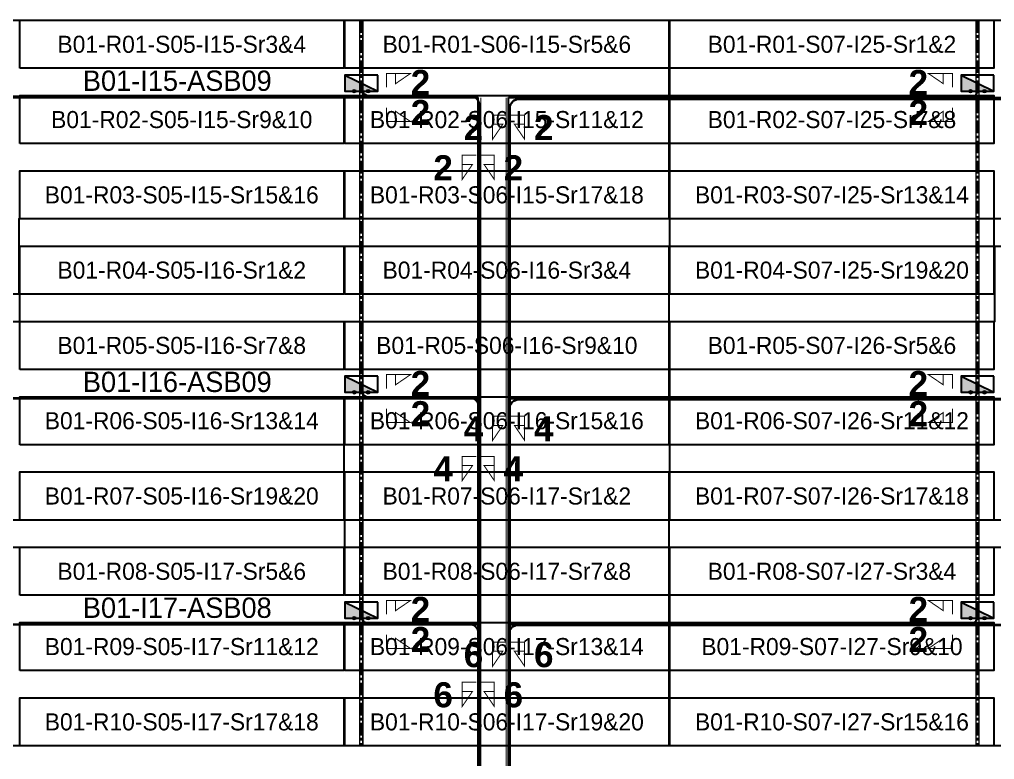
# Model space of a CAD drawing. Header units: metres. Extents: x 532643 to 533032, y 2673852 to 2674172.
# Drawn here: x 532773 to 532870.2, y 2674097.9 to 2674171.7 of the extents above; entities that cross this region are included whole.
import ezdxf
from ezdxf.enums import TextEntityAlignment as Align

# ---------------------------------------------------------------- set-up
doc = ezdxf.new("R2010")
doc.units = ezdxf.units.M
doc.header["$MEASUREMENT"] = 0
doc.linetypes.add('CENTER', pattern=[2, 1.25, -0.25, 0.25, -0.25])
doc.layers.add('Block Boundary-12.5 MW Block', color=6, linetype='Continuous', lineweight=9)
doc.layers.add('PILE', color=1, linetype='Continuous', lineweight=15)
for name, color, linetype in [('DC Trench BL-01', 40, 'Continuous'), ('E-Inverter Grouping', 2, 'Continuous'), ('Inverter Block-01', 7, 'Continuous'), ('LT Cable(AG) INV to LT Panel BL-01', 2, 'Continuous'), ('Messenger Wire Block-01 (Master Path)', 30, 'Continuous'), ('Messenger Wire Block-01 (MW Path)', 191, 'Continuous'), ('MMS Table Block-01', 8, 'Continuous'), ('Plan Line - DC BL-01', 40, 'Continuous'), ('Section Marking BL-01', 2, 'Continuous')]:
    doc.layers.add(name, color=color, linetype=linetype)
doc.styles.add('BoldTextStyle', font='arialbd.ttf')
doc.styles.get("Standard").update_dxf_attribs({"font": 'Adani Regular.ttf'})

# ---------------------------------------------------------------- blocks, each defined once
blk = doc.blocks.new('MMS Table (32.292 x 4.784)')
at = {"color": 0}
blk.add_lwpolyline([(0, 0), (0, 4.784), (32.292, 4.784), (32.292, 0)], close=True, dxfattribs=at)
at = {"color": 7}
blk.add_attdef('ID1', text='', height=1.7, dxfattribs=at).set_placement((16.146, 2.392), align=Align.MIDDLE_CENTER)
blk = doc.blocks.new('Inverter Block')
h = blk.add_hatch(color=0)
h.dxf.hatch_style = 1
h.paths.add_polyline_path([(-1.456, 2.269), (-1.456, 0.846), (1.456, 0.846)])
at = {"color": 0}
blk.add_lwpolyline([(1.456, 2.269), (-1.456, 2.269), (-1.456, 0.846), (1.456, 0.846)], close=True, dxfattribs=at)
blk.add_lwpolyline([(-1.456, 2.269), (1.456, 0.846)], dxfattribs=at)
at = {"layer": 'PILE'}
for centre in [(-0.613, 0.846), (0.613, 0.846)]:
    blk.add_circle(centre, 0.156, dxfattribs=at)
at = {"color": 7}
blk.add_attdef('ID', (-1.456, 3.006), '', height=1.8, dxfattribs=at)

msp = doc.modelspace()

# ---------------------------------------------------------------- linework, layer by layer
at = {"layer": 'Block Boundary-12.5 MW Block', "const_width": 0.05}
msp.add_lwpolyline([(532643.479, 2674171.575), (533032.083, 2674171.575), (533032.083, 2673851.791), (532643.479, 2673851.791)], close=True, dxfattribs=at)
at = {"layer": 'DC Trench BL-01', "color": 40, "const_width": 0.15}
for points in [[(532807.227, 2674171.575), (532806.927, 2674171.575), (532806.927, 2674099.291), (532807.227, 2674099.291)], [(532868.634, 2674171.575), (532868.334, 2674171.575), (532868.334, 2674099.291), (532868.634, 2674099.291)]]:
    msp.add_lwpolyline(points, close=True, dxfattribs=at)
at = {"layer": 'E-Inverter Grouping', "color": 3}
for points in [[(532837.731, 2674171.575), (532837.731, 2674151.791), (532772.947, 2674151.791), (532772.947, 2674144.291), (532740.655, 2674144.291), (532740.655, 2674171.575)], [(532934.907, 2674171.575), (532934.907, 2674151.791), (532870.123, 2674151.791), (532870.123, 2674144.291), (532837.831, 2674144.291), (532837.831, 2674171.575)], [(532837.731, 2674149.075), (532837.731, 2674129.291), (532805.339, 2674129.291), (532805.339, 2674121.791), (532740.655, 2674121.791), (532740.655, 2674141.575), (532773.047, 2674141.575), (532773.047, 2674149.075)], [(532934.907, 2674149.075), (532934.907, 2674129.291), (532902.515, 2674129.291), (532902.515, 2674121.791), (532837.831, 2674121.791), (532837.831, 2674141.575), (532870.223, 2674141.575), (532870.223, 2674149.075)], [(532837.731, 2674099.291), (532740.655, 2674099.291), (532740.655, 2674119.075), (532805.439, 2674119.075), (532805.439, 2674126.575), (532837.731, 2674126.575)], [(532934.907, 2674099.291), (532837.831, 2674099.291), (532837.831, 2674119.075), (532902.615, 2674119.075), (532902.615, 2674126.575), (532934.907, 2674126.575)]]:
    msp.add_lwpolyline(points, close=True, dxfattribs=at)
at = {"layer": 'LT Cable(AG) INV to LT Panel BL-01', "color": 2}
for points in [[(532828.488, 2674046.78), (532827.388, 2674046.78, -0.215162), (532826.713, 2674047.085), (532825.806, 2674048.112, 0.103275), (532825.446, 2674048.188), (532819.698, 2674048.188, -0.414214), (532818.798, 2674049.088), (532818.798, 2674060.373, -0.021393), (532818.801, 2674060.45), (532818.844, 2674060.956, 0.021393), (532818.848, 2674061.033), (532818.848, 2674163.092, 0.414214), (532817.948, 2674163.992), (532710.802, 2674163.992, -0.414214), (532709.902, 2674164.892), (532709.902, 2674165.228)], [(532828.488, 2674046.805), (532827.396, 2674046.805, -0.214731), (532826.722, 2674047.109), (532825.811, 2674048.137, 0.103275), (532825.451, 2674048.213), (532819.723, 2674048.213, -0.414214), (532818.823, 2674049.113), (532818.823, 2674060.372, -0.021393), (532818.826, 2674060.449), (532818.869, 2674060.955, 0.021393), (532818.873, 2674061.032), (532818.873, 2674163.117, 0.414214), (532817.973, 2674164.017), (532807.978, 2674164.017, -0.414214), (532807.078, 2674164.917), (532807.078, 2674165.228)], [(532830.479, 2674046.73), (532827.371, 2674046.73, -0.216034), (532826.694, 2674047.037), (532825.796, 2674048.062, 0.103275), (532825.435, 2674048.138), (532819.648, 2674048.138, -0.414214), (532818.748, 2674049.038), (532818.748, 2674060.375, -0.021393), (532818.751, 2674060.452), (532818.794, 2674060.958, 0.021393), (532818.798, 2674061.035), (532818.798, 2674133.042, 0.414214), (532817.898, 2674133.942), (532710.802, 2674133.942, -0.414214), (532709.902, 2674134.842), (532709.902, 2674135.228)], [(532828.488, 2674046.755), (532827.38, 2674046.755, -0.215597), (532826.704, 2674047.061), (532825.801, 2674048.087, 0.103275), (532825.441, 2674048.163), (532819.673, 2674048.163, -0.414214), (532818.773, 2674049.063), (532818.773, 2674060.374, -0.021393), (532818.776, 2674060.451), (532818.819, 2674060.957, 0.021393), (532818.823, 2674061.034), (532818.823, 2674133.067, 0.414214), (532817.923, 2674133.967), (532807.978, 2674133.967, -0.414214), (532807.078, 2674134.867), (532807.078, 2674135.228)], [(532830.479, 2674046.68), (532827.355, 2674046.68, -0.216919), (532826.676, 2674046.989), (532825.785, 2674048.012, 0.103275), (532825.425, 2674048.088), (532819.598, 2674048.088, -0.414214), (532818.698, 2674048.988), (532818.698, 2674060.377, -0.021393), (532818.701, 2674060.454), (532818.744, 2674060.96, 0.021393), (532818.748, 2674061.037), (532818.748, 2674110.492, 0.414214), (532817.848, 2674111.392), (532710.802, 2674111.392, -0.414214), (532709.902, 2674112.292), (532709.902, 2674112.728)], [(532830.479, 2674046.705), (532827.363, 2674046.705, -0.216475), (532826.685, 2674047.013), (532825.79, 2674048.037, 0.103275), (532825.43, 2674048.113), (532819.623, 2674048.113, -0.414214), (532818.723, 2674049.013), (532818.723, 2674060.376, -0.021393), (532818.726, 2674060.453), (532818.769, 2674060.959, 0.021393), (532818.773, 2674061.036), (532818.773, 2674110.517, 0.414214), (532817.873, 2674111.417), (532807.978, 2674111.417, -0.414214), (532807.078, 2674112.317), (532807.078, 2674112.728)]]:
    msp.add_lwpolyline(points, format="xyb", dxfattribs=at)
at = {"layer": 'LT Cable(AG) INV to LT Panel BL-01', "color": 5}
for points in [[(532833.52, 2674047.429), (532830.035, 2674047.429, -0.414214), (532829.135, 2674048.329), (532829.135, 2674051.391, 0.214019), (532828.833, 2674052.063), (532822.119, 2674058.041, -0.214019), (532821.818, 2674058.713), (532821.818, 2674060.357, -0.0289), (532821.824, 2674060.461), (532821.879, 2674060.94, 0.0289), (532821.885, 2674061.044), (532821.885, 2674162.855, -0.414214), (532822.785, 2674163.755), (532867.585, 2674163.755, 0.414214), (532868.485, 2674164.655), (532868.485, 2674165.228)], [(532833.52, 2674047.454), (532830.06, 2674047.454, -0.414214), (532829.16, 2674048.354), (532829.16, 2674051.402, 0.214019), (532828.858, 2674052.074), (532822.144, 2674058.052, -0.214019), (532821.843, 2674058.724), (532821.843, 2674060.355, -0.0289), (532821.849, 2674060.459), (532821.904, 2674060.939, 0.0289), (532821.91, 2674061.043), (532821.91, 2674162.83, -0.414214), (532822.81, 2674163.73), (532964.761, 2674163.73, 0.414214), (532965.661, 2674164.63), (532965.661, 2674165.228)], [(532833.52, 2674047.379), (532829.985, 2674047.379, -0.414214), (532829.085, 2674048.279), (532829.085, 2674051.368, 0.214019), (532828.783, 2674052.041), (532822.069, 2674058.018, -0.214019), (532821.768, 2674058.691), (532821.768, 2674060.36, -0.0289), (532821.774, 2674060.464), (532821.829, 2674060.943, 0.0289), (532821.835, 2674061.047), (532821.835, 2674132.905, -0.414214), (532822.735, 2674133.805), (532867.585, 2674133.805, 0.414214), (532868.485, 2674134.705), (532868.485, 2674135.228)], [(532833.52, 2674047.404), (532830.01, 2674047.404, -0.414214), (532829.11, 2674048.304), (532829.11, 2674051.38, 0.214019), (532828.808, 2674052.052), (532822.094, 2674058.03, -0.214019), (532821.793, 2674058.702), (532821.793, 2674060.358, -0.0289), (532821.799, 2674060.462), (532821.854, 2674060.942, 0.0289), (532821.86, 2674061.045), (532821.86, 2674132.88, -0.414214), (532822.76, 2674133.78), (532964.761, 2674133.78, 0.414214), (532965.661, 2674134.68), (532965.661, 2674135.228)], [(532831.579, 2674047.329), (532829.935, 2674047.329, -0.414214), (532829.035, 2674048.229), (532829.035, 2674051.346, 0.214019), (532828.733, 2674052.018), (532822.019, 2674057.996, -0.214019), (532821.718, 2674058.668), (532821.718, 2674060.363, -0.0289), (532821.724, 2674060.466), (532821.779, 2674060.946, 0.0289), (532821.785, 2674061.05), (532821.785, 2674110.455, -0.414214), (532822.685, 2674111.355), (532867.585, 2674111.355, 0.414214), (532868.485, 2674112.255), (532868.485, 2674112.728)], [(532831.579, 2674047.354), (532829.96, 2674047.354, -0.414214), (532829.06, 2674048.254), (532829.06, 2674051.357, 0.214019), (532828.758, 2674052.029), (532822.044, 2674058.007, -0.214019), (532821.743, 2674058.679), (532821.743, 2674060.361, -0.0289), (532821.749, 2674060.465), (532821.804, 2674060.945, 0.0289), (532821.81, 2674061.048), (532821.81, 2674110.43, -0.414214), (532822.71, 2674111.33), (532964.761, 2674111.33, 0.414214), (532965.661, 2674112.23), (532965.661, 2674112.728)]]:
    msp.add_lwpolyline(points, format="xyb", dxfattribs=at)
at = {"layer": 'Messenger Wire Block-01 (Master Path)'}
for points in [[(532708.263, 2674163.88), (532818.735, 2674163.88)], [(532818.735, 2674060.999), (532818.735, 2674163.88)], [(532821.76, 2674060.999), (532821.76, 2674163.88)], [(532821.76, 2674163.88), (532967.299, 2674163.88)], [(532708.263, 2674133.88), (532818.735, 2674133.88)], [(532821.76, 2674133.88), (532967.299, 2674133.88)], [(532708.263, 2674111.38), (532818.735, 2674111.38)], [(532821.76, 2674111.38), (532967.299, 2674111.38)]]:
    msp.add_lwpolyline(points, dxfattribs=at)
at = {"layer": 'Messenger Wire Block-01 (MW Path)', "const_width": 0.1}
for points in [[(532708.263, 2674163.88), (532818.735, 2674163.88)], [(532818.985, 2674060.999), (532818.985, 2674163.88)], [(532821.51, 2674060.999), (532821.51, 2674163.88)], [(532821.76, 2674163.88), (532967.299, 2674163.88)], [(532708.263, 2674133.88), (532818.735, 2674133.88)], [(532821.76, 2674133.88), (532967.299, 2674133.88)], [(532708.263, 2674111.38), (532818.735, 2674111.38)], [(532821.76, 2674111.38), (532967.299, 2674111.38)]]:
    msp.add_lwpolyline(points, dxfattribs=at)
at = {"layer": 'Plan Line - DC BL-01', "color": 6, "linetype": 'CENTER'}
for points in [[(532807.078, 2674171.575), (532807.078, 2674099.291)], [(532868.485, 2674171.575), (532868.485, 2674099.291)]]:
    msp.add_lwpolyline(points, dxfattribs=at)
at = {"layer": 'Section Marking BL-01', "color": 94, "lineweight": 35, "true_color": 0x00a500, "const_width": 0.1}
for points in [[(532809.578, 2674164.88), (532809.578, 2674166.27), (532811.978, 2674166.27), (532810.498, 2674165.26), (532810.498, 2674166.27)], [(532865.985, 2674164.88), (532865.985, 2674166.27), (532863.585, 2674166.27), (532865.065, 2674165.26), (532865.065, 2674166.27)], [(532809.578, 2674162.88), (532809.578, 2674161.49), (532811.978, 2674161.49), (532810.498, 2674162.5), (532810.498, 2674161.49)], [(532865.985, 2674162.88), (532865.985, 2674161.49), (532863.585, 2674161.49), (532865.065, 2674162.5), (532865.065, 2674161.49)], [(532821.56, 2674162.13), (532820.17, 2674162.13), (532820.17, 2674159.73), (532821.18, 2674161.21), (532820.17, 2674161.21)], [(532821.96, 2674162.13), (532823.35, 2674162.13), (532823.35, 2674159.73), (532822.34, 2674161.21), (532823.35, 2674161.21)], [(532818.535, 2674158.13), (532817.145, 2674158.13), (532817.145, 2674155.73), (532818.155, 2674157.21), (532817.145, 2674157.21)], [(532818.935, 2674158.13), (532820.325, 2674158.13), (532820.325, 2674155.73), (532819.315, 2674157.21), (532820.325, 2674157.21)], [(532809.578, 2674134.88), (532809.578, 2674136.27), (532811.978, 2674136.27), (532810.498, 2674135.26), (532810.498, 2674136.27)], [(532865.985, 2674134.88), (532865.985, 2674136.27), (532863.585, 2674136.27), (532865.065, 2674135.26), (532865.065, 2674136.27)], [(532809.578, 2674132.88), (532809.578, 2674131.49), (532811.978, 2674131.49), (532810.498, 2674132.5), (532810.498, 2674131.49)], [(532865.985, 2674132.88), (532865.985, 2674131.49), (532863.585, 2674131.49), (532865.065, 2674132.5), (532865.065, 2674131.49)], [(532821.56, 2674132.13), (532820.17, 2674132.13), (532820.17, 2674129.73), (532821.18, 2674131.21), (532820.17, 2674131.21)], [(532821.96, 2674132.13), (532823.35, 2674132.13), (532823.35, 2674129.73), (532822.34, 2674131.21), (532823.35, 2674131.21)], [(532818.535, 2674128.13), (532817.145, 2674128.13), (532817.145, 2674125.73), (532818.155, 2674127.21), (532817.145, 2674127.21)], [(532818.935, 2674128.13), (532820.325, 2674128.13), (532820.325, 2674125.73), (532819.315, 2674127.21), (532820.325, 2674127.21)], [(532809.578, 2674112.38), (532809.578, 2674113.77), (532811.978, 2674113.77), (532810.498, 2674112.76), (532810.498, 2674113.77)], [(532865.985, 2674112.38), (532865.985, 2674113.77), (532863.585, 2674113.77), (532865.065, 2674112.76), (532865.065, 2674113.77)], [(532809.578, 2674110.38), (532809.578, 2674108.99), (532811.978, 2674108.99), (532810.498, 2674110), (532810.498, 2674108.99)], [(532865.985, 2674110.38), (532865.985, 2674108.99), (532863.585, 2674108.99), (532865.065, 2674110), (532865.065, 2674108.99)], [(532821.56, 2674109.63), (532820.17, 2674109.63), (532820.17, 2674107.23), (532821.18, 2674108.71), (532820.17, 2674108.71)], [(532821.96, 2674109.63), (532823.35, 2674109.63), (532823.35, 2674107.23), (532822.34, 2674108.71), (532823.35, 2674108.71)], [(532818.535, 2674105.63), (532817.145, 2674105.63), (532817.145, 2674103.23), (532818.155, 2674104.71), (532817.145, 2674104.71)], [(532818.935, 2674105.63), (532820.325, 2674105.63), (532820.325, 2674103.23), (532819.315, 2674104.71), (532820.325, 2674104.71)]]:
    msp.add_lwpolyline(points, dxfattribs=at)

# ---------------------------------------------------------------- block references
at = {"layer": 'Inverter Block-01'}
ref = msp.add_blockref('Inverter Block', (532807.078, 2674163.563), dxfattribs=dict(at, xscale=1.124999999976148, yscale=1.124999999976148, zscale=1.124999999976148))
ref.add_attrib('ID', 'B01-I15-ASB09', (532779.339, 2674164.539), dxfattribs={"layer": '0', "color": 7, "height": 2.025})
ref = msp.add_blockref('Inverter Block', (532868.485, 2674163.563), dxfattribs=dict(at, xscale=1.124999999976148, yscale=1.124999999976148, zscale=1.124999999976148))
ref.add_attrib('ID', 'B01-I25-ASB10', (532870.649, 2674164.45), dxfattribs={"layer": '0', "color": 7, "height": 2.025})
ref = msp.add_blockref('Inverter Block', (532807.078, 2674133.563), dxfattribs=dict(at, xscale=1.124999999976148, yscale=1.124999999976148, zscale=1.124999999976148))
ref.add_attrib('ID', 'B01-I16-ASB09', (532779.339, 2674134.539), dxfattribs={"layer": '0', "color": 7, "height": 2.025})
ref = msp.add_blockref('Inverter Block', (532868.485, 2674133.563), dxfattribs=dict(at, xscale=1.124999999976148, yscale=1.124999999976148, zscale=1.124999999976148))
ref.add_attrib('ID', 'B01-I26-ASB10', (532870.649, 2674134.45), dxfattribs={"layer": '0', "color": 7, "height": 2.025})
ref = msp.add_blockref('Inverter Block', (532807.078, 2674111.063), dxfattribs=dict(at, xscale=1.124999999976148, yscale=1.124999999976148, zscale=1.124999999976148))
ref.add_attrib('ID', 'B01-I17-ASB08', (532779.339, 2674112.039), dxfattribs={"layer": '0', "color": 7, "height": 2.025})
ref = msp.add_blockref('Inverter Block', (532868.485, 2674111.063), dxfattribs=dict(at, xscale=1.124999999976148, yscale=1.124999999976148, zscale=1.124999999976148))
ref.add_attrib('ID', 'B01-I27-ASB11', (532870.649, 2674111.95), dxfattribs={"layer": '0', "color": 7, "height": 2.025})
at = {"layer": 'MMS Table Block-01'}
for p, values in [((532773.047, 2674166.791), {'ID1': 'B01-R01-S05-I15-Sr3&4'}), ((532805.439, 2674166.791), {'ID1': 'B01-R01-S06-I15-Sr5&6'}), ((532837.831, 2674166.791), {'ID1': 'B01-R01-S07-I25-Sr1&2'}), ((532773.047, 2674159.291), {'ID1': 'B01-R02-S05-I15-Sr9&10'}), ((532805.439, 2674159.291), {'ID1': 'B01-R02-S06-I15-Sr11&12'}), ((532837.831, 2674159.291), {'ID1': 'B01-R02-S07-I25-Sr7&8'}), ((532773.047, 2674151.791), {'ID1': 'B01-R03-S05-I15-Sr15&16'}), ((532805.439, 2674151.791), {'ID1': 'B01-R03-S06-I15-Sr17&18'}), ((532837.831, 2674151.791), {'ID1': 'B01-R03-S07-I25-Sr13&14'}), ((532773.047, 2674144.291), {'ID1': 'B01-R04-S05-I16-Sr1&2'}), ((532805.439, 2674144.291), {'ID1': 'B01-R04-S06-I16-Sr3&4'}), ((532837.831, 2674144.291), {'ID1': 'B01-R04-S07-I25-Sr19&20'}), ((532773.047, 2674136.791), {'ID1': 'B01-R05-S05-I16-Sr7&8'}), ((532805.439, 2674136.791), {'ID1': 'B01-R05-S06-I16-Sr9&10'}), ((532837.831, 2674136.791), {'ID1': 'B01-R05-S07-I26-Sr5&6'}), ((532773.047, 2674129.291), {'ID1': 'B01-R06-S05-I16-Sr13&14'}), ((532805.439, 2674129.291), {'ID1': 'B01-R06-S06-I16-Sr15&16'}), ((532837.831, 2674129.291), {'ID1': 'B01-R06-S07-I26-Sr11&12'}), ((532773.047, 2674121.791), {'ID1': 'B01-R07-S05-I16-Sr19&20'}), ((532805.439, 2674121.791), {'ID1': 'B01-R07-S06-I17-Sr1&2'}), ((532837.831, 2674121.791), {'ID1': 'B01-R07-S07-I26-Sr17&18'}), ((532773.047, 2674114.291), {'ID1': 'B01-R08-S05-I17-Sr5&6'}), ((532805.439, 2674114.291), {'ID1': 'B01-R08-S06-I17-Sr7&8'}), ((532837.831, 2674114.291), {'ID1': 'B01-R08-S07-I27-Sr3&4'}), ((532773.047, 2674106.791), {'ID1': 'B01-R09-S05-I17-Sr11&12'}), ((532805.439, 2674106.791), {'ID1': 'B01-R09-S06-I17-Sr13&14'}), ((532837.831, 2674106.791), {'ID1': 'B01-R09-S07-I27-Sr9&10'}), ((532773.047, 2674099.291), {'ID1': 'B01-R10-S05-I17-Sr17&18'}), ((532805.439, 2674099.291), {'ID1': 'B01-R10-S06-I17-Sr19&20'}), ((532837.831, 2674099.291), {'ID1': 'B01-R10-S07-I27-Sr15&16'})]:
    msp.add_blockref('MMS Table (32.292 x 4.784)', p, dxfattribs=at).add_auto_attribs(values)

# ---------------------------------------------------------------- texts
at = {"layer": 'Section Marking BL-01', "color": 94, "true_color": 0x00a500, "style": 'BoldTextStyle'}
for s, p in [('2', (532812.978, 2674165.38)), ('2', (532862.585, 2674165.38)), ('2', (532812.978, 2674162.38)), ('2', (532862.585, 2674162.38)), ('2', (532818.26, 2674160.88)), ('2', (532825.26, 2674160.88)), ('2', (532815.235, 2674156.88)), ('2', (532822.235, 2674156.88)), ('2', (532812.978, 2674135.38)), ('2', (532862.585, 2674135.38)), ('2', (532812.978, 2674132.38)), ('2', (532862.585, 2674132.38)), ('4', (532818.26, 2674130.88)), ('4', (532825.26, 2674130.88)), ('4', (532815.235, 2674126.88)), ('4', (532822.235, 2674126.88)), ('2', (532812.978, 2674112.88)), ('2', (532862.585, 2674112.88)), ('2', (532812.978, 2674109.88)), ('2', (532862.585, 2674109.88)), ('6', (532818.26, 2674108.38)), ('6', (532825.26, 2674108.38)), ('6', (532815.235, 2674104.38)), ('6', (532822.235, 2674104.38))]:
    msp.add_text(s, height=2.5, dxfattribs=at).set_placement(p, align=Align.MIDDLE_CENTER)

doc.saveas('drawing.dxf')
